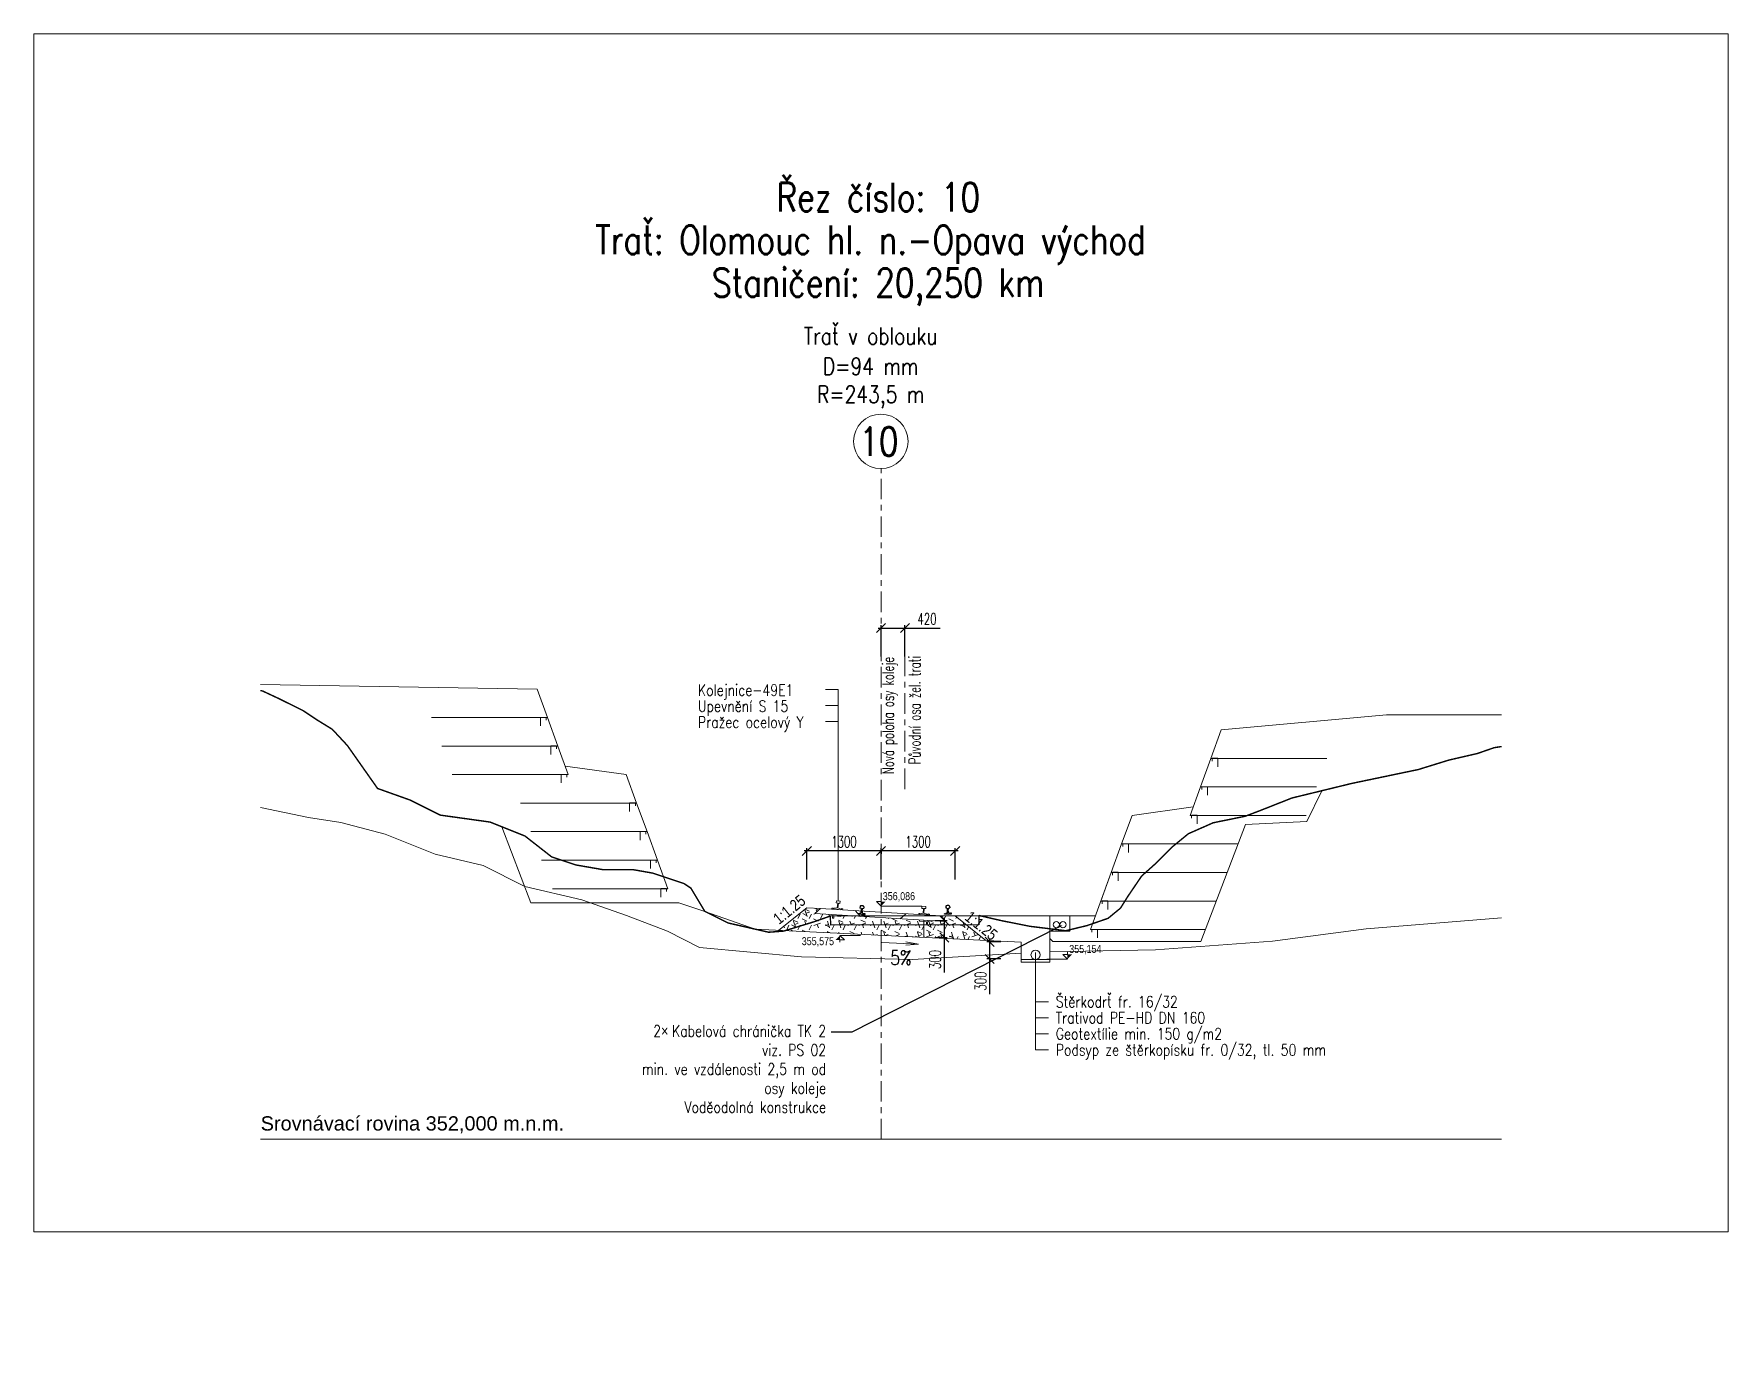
# Model space of a CAD drawing. Header units: millimetres. Extents: x -533422 to -532014, y -1115269 to -1112931.
# Drawn here: x -533042.33 to -533012.63, y -1112954.52 to -1112931.2 of the extents above; entities that cross this region are included whole.
import ezdxf
from ezdxf import colors
from ezdxf.entities.mleader import LeaderData, LeaderLine
from ezdxf.enums import TextEntityAlignment as Align
from ezdxf.math import Vec2, Vec3

# ---------------------------------------------------------------- set-up
doc = ezdxf.new("R2010")
doc.units = ezdxf.units.MM
doc.header["$PDMODE"] = 3
doc.header["$PDSIZE"] = 0.5
doc.linetypes.add('ACAD_ISO10W100', pattern=[18, 12, -3, 0, -3])
for name, color, linetype in [('002 Linie  svahu', 8, 'Continuous'), ('_původní pražec-řezy', 7, 'Continuous'), ('_vodítka-řezy', 4, 'Continuous')]:
    doc.layers.add(name, color=color, linetype=linetype)
for name, color, linetype, lineweight in [('_popisy-řezy', 1, 'Continuous', 18), ('_příčné řezy-řezy', 1, 'Continuous', 20), ('_svršek-řezy', 1, 'Continuous', 18), ('_šrafy-řezy', 1, 'Continuous', 15), ('původní terén', 7, 'Continuous', 15), ('stránka A4', 3, 'Continuous', 0)]:
    doc.layers.add(name, color=color, linetype=linetype, lineweight=lineweight)
doc.styles.add('ARI 1_50(01)', font='arial.ttf', dxfattribs={"height": 0.2})
doc.styles.add('promile', font='romans71n.shx', dxfattribs={"width": 0.8})
doc.styles.get("Standard").update_dxf_attribs({"font": 'arial.ttf'})
doc.styles.add('Standard 1_100', font='romans.shx', dxfattribs={"width": 0.65, "height": 0.2})
doc.styles.add('‰', font='romans71n.shx', dxfattribs={"width": 0.8})
doc.dimstyles.new('1_100', dxfattribs={"dimtxt": 0.2, "dimasz": 0.16, "dimexe": 0.05, "dimexo": 0.2, "dimgap": 0.06, "dimtad": 1, "dimdec": 0, "dimlfac": 1000, "dimrnd": 5, "dimzin": 0, "dimtxsty": 'Standard 1_100', "dimblk": 'OBLIQUE', "dimcen": 2.5, "dimdle": 0.05, "dimclrd": 256, "dimclre": 256, "dimclrt": 1, "dimadec": 0, "dimazin": 0, "dimtfac": 1, "dimtdec": 0, "dimtmove": 0, "dimatfit": 3, "dimfxl": 0.5, "dimfxlon": 1, "dimtfillclr": 256, "dimarcsym": 0})

# ---------------------------------------------------------------- blocks, each defined once
blk = doc.blocks.new('RC_VYZNA')
for p, q in [((-2, 2), (0, 2)), ((0, 0), (-2, 2)), ((0, 2), (0, 3))]:
    blk.add_line(p, q)
blk.add_solid([(0, 0), (0, 0), (0, 2), (2, 2)])
blk = doc.blocks.new('Původní svršek')
at = {"layer": '_vodítka-řezy', "color": 12, "linetype": 'ACAD_ISO10W100', "lineweight": 0, "ltscale": 0.03, "extrusion": (0, 1, 6.12303e-17)}
blk.add_line((-675139.828, -974938.843), (-675139.828, -974936.508), dxfattribs=at)
at = {"layer": '_vodítka-řezy', "style": 'Standard 1_100', "width": 0.65}
blk.add_text('Původní osa žel. trati', height=0.2, rotation=90, dxfattribs=at).set_placement((-675139.558, -974936.508), align=Align.RIGHT)
blk = doc.blocks.new('A$C249728DF')
at = {"color": 7}
for p, q in [((0.715, 0.105), (0.717, 0.08)), ((0.74, 0.075), (0.719, 0.079)), ((0.752, 0.026), (0.749, 0.056)), ((0.766, 0.028), (0.762, 0.058)), ((0.766, 0.078), (0.785, 0.087)), ((0.782, 0.114), (0.786, 0.09)), ((-0.807, -0.149), (-0.807, -0.143)), ((-0.805, -0.14), (-0.792, -0.138)), ((-0.744, -0.149), (-0.805, -0.151)), ((-0.759, -0.127), (-0.784, -0.136)), ((-0.782, -0.015), (-0.783, -0.039)), ((-0.761, -0.048), (-0.781, -0.041)), ((-0.753, -0.097), (-0.754, -0.067)), ((-0.744, -0.149), (-0.683, -0.147)), ((-0.739, -0.097), (-0.74, -0.067)), ((-0.735, -0.047), (-0.714, -0.039)), ((-0.731, -0.126), (-0.705, -0.133)), ((-0.715, -0.013), (-0.713, -0.037)), ((-0.685, -0.136), (-0.698, -0.135)), ((-0.682, -0.145), (-0.682, -0.139)), ((0.704, -0.031), (0.703, -0.025)), ((0.705, -0.022), (0.718, -0.018)), ((0.766, -0.025), (0.706, -0.033)), ((0.749, -0.004), (0.725, -0.016)), ((0.766, -0.025), (0.827, -0.017)), ((0.777, 0), (0.804, -0.005)), ((0.824, -0.006), (0.811, -0.006)), ((0.828, -0.015), (0.827, -0.009))]:
    blk.add_line(p, q, dxfattribs=at)
blk.add_lwpolyline([(-1.269, -0.381), (-1.283, -0.219), (1.309, -0.006), (1.322, -0.168), (-1.269, -0.381)], dxfattribs=at)
for centre, radius, start, end in [((-0.74, -0.3), 0.3, 90.0237, 91.8383), ((-0.74, -0.08), 0.08, 80.204, 90.0475), ((0.728, 0.106), 0.013, 109.1975, 184.2723), ((0.719, 0.081), 0.002, 184.2723, 259.1282), ((0.75, 0.043), 0.08, 99.3539, 109.1975), ((0.786, -0.174), 0.3, 97.5631, 99.3778), ((0.739, 0.068), 0.007, 17.9715, 79.1282), ((0.669, 0.045), 0.08, 7.5631, 17.9715), ((0.786, -0.174), 0.3, 95.7485, 97.5631), ((0.746, 0.002), 0.007, 295.9902, 356.0557), ((0.634, 0.01), 0.12, 356.0557, 7.5631), ((0.764, 0.045), 0.08, 85.9288, 95.7724), ((0.769, 0.072), 0.007, 115.9981, 177.1547), ((0.842, 0.068), 0.08, 177.1547, 187.5631), ((0.885, 0.044), 0.12, 187.5631, 199.0706), ((0.769, 0.111), 0.013, 10.854, 85.9288), ((0.779, 0.007), 0.007, 199.0706, 259.136), ((0.784, 0.089), 0.002, 295.9981, 10.854), ((-0.804, -0.143), 0.003, 99.583, 181.8383), ((-0.805, -0.149), 0.0015, 181.8383, 271.8383), ((-0.798, -0.098), 0.04, 279.583, 290.2654), ((-0.781, -0.039), 0.002, 178.5474, 253.4034), ((-0.769, -0.015), 0.013, 103.4727, 178.5474), ((-0.754, -0.08), 0.08, 93.6291, 103.4727), ((-0.763, -0.054), 0.007, 12.2467, 73.4034), ((-0.74, -0.3), 0.3, 91.8383, 93.653), ((-0.762, -0.12), 0.007, 290.2654, 350.3308), ((-0.834, -0.07), 0.08, 1.8383, 12.2467), ((-0.873, -0.101), 0.12, 350.3308, 1.8383), ((-0.66, -0.064), 0.08, 171.4299, 181.8383), ((-0.732, -0.053), 0.007, 110.2733, 171.4299), ((-0.619, -0.093), 0.12, 181.8383, 193.3458), ((-0.729, -0.119), 0.007, 193.3458, 253.4112), ((-0.728, -0.014), 0.013, 5.1292, 80.204), ((-0.715, -0.037), 0.002, 290.2733, 5.1292), ((-0.694, -0.095), 0.04, 253.4112, 264.0936), ((-0.685, -0.139), 0.003, 1.8383, 84.0936), ((-0.683, -0.145), 0.0015, 271.8383, 1.8383), ((0.706, -0.025), 0.003, 105.3078, 187.5631), ((0.706, -0.031), 0.0015, 187.5631, 277.5631), ((0.708, 0.02), 0.04, 285.3078, 295.9902), ((0.811, 0.034), 0.04, 259.136, 269.8184), ((0.824, -0.009), 0.003, 7.5631, 89.8184), ((0.827, -0.015), 0.0015, 277.5631, 7.5631)]:
    blk.add_arc(centre, radius, start, end, dxfattribs=at)
blk = doc.blocks.new('_Oblique')
at = {"color": 0, "linetype": 'ByBlock', "lineweight": -2}
blk.add_line((0.5, 0.5), (-0.5, -0.5), dxfattribs=at)
blk = doc.blocks.new('*D111')
at = {"layer": '_příčné řezy-řezy', "linetype": 'Continuous', "lineweight": -2}
for p, q in [((-533027.429, -1112945.522), (-533028.829, -1112945.522)), ((-533028.779, -1112946.022), (-533028.779, -1112945.472)), ((-533027.479, -1112945.522), (-533027.479, -1112945.572))]:
    blk.add_line(p, q, dxfattribs=at)
at = {"layer": 'Defpoints', "color": 0}
for p in [(-533028.779, -1112945.522), (-533027.479, -1112945.487), (-533028.779, -1112946.641)]:
    blk.add_point(p, dxfattribs=at)
at = {"layer": '_příčné řezy-řezy', "lineweight": -2, "xscale": 0.16, "yscale": 0.16, "zscale": 0.16, "rotation": 180}
blk.add_blockref('_Oblique', (-533028.779, -1112945.522), dxfattribs=at)
at = {"layer": '_příčné řezy-řezy', "lineweight": -2, "xscale": 0.16, "yscale": 0.16, "zscale": 0.16}
blk.add_blockref('_Oblique', (-533027.479, -1112945.522), dxfattribs=at)
at = {"layer": '_příčné řezy-řezy', "color": 1, "lineweight": 9, "insert": (-533028.129, -1112945.362), "char_height": 0.2, "attachment_point": 5, "style": 'Standard 1_100'}
blk.add_mtext('1300', dxfattribs=at)
blk = doc.blocks.new('*D112')
at = {"layer": '_příčné řezy-řezy', "linetype": 'Continuous', "lineweight": -2}
for p, q in [((-533026.129, -1112945.522), (-533027.529, -1112945.522)), ((-533027.479, -1112946.022), (-533027.479, -1112945.472)), ((-533026.179, -1112946.022), (-533026.179, -1112945.472))]:
    blk.add_line(p, q, dxfattribs=at)
at = {"layer": 'Defpoints', "color": 0}
for p in [(-533027.479, -1112945.522), (-533027.479, -1112946.641), (-533026.179, -1112946.641)]:
    blk.add_point(p, dxfattribs=at)
at = {"layer": '_příčné řezy-řezy', "lineweight": -2, "xscale": 0.16, "yscale": 0.16, "zscale": 0.16, "rotation": 180}
blk.add_blockref('_Oblique', (-533027.479, -1112945.522), dxfattribs=at)
at = {"layer": '_příčné řezy-řezy', "lineweight": -2, "xscale": 0.16, "yscale": 0.16, "zscale": 0.16}
blk.add_blockref('_Oblique', (-533026.179, -1112945.522), dxfattribs=at)
at = {"layer": '_příčné řezy-řezy', "color": 1, "lineweight": 9, "insert": (-533026.829, -1112945.362), "char_height": 0.2, "attachment_point": 5, "style": 'Standard 1_100'}
blk.add_mtext('1300', dxfattribs=at)
blk = doc.blocks.new('*D121')
at = {"layer": '_příčné řezy-řezy', "linetype": 'Continuous', "lineweight": -2}
for p, q in [((-533027.479, -1112942.114), (-533027.479, -1112941.564)), ((-533027.059, -1112942.114), (-533027.059, -1112941.564)), ((-533027.529, -1112941.614), (-533027.059, -1112941.614)), ((-533027.059, -1112941.614), (-533026.445, -1112941.614))]:
    blk.add_line(p, q, dxfattribs=at)
at = {"layer": 'Defpoints', "color": 0}
for p in [(-533027.059, -1112941.614), (-533027.479, -1112942.401), (-533027.059, -1112942.404)]:
    blk.add_point(p, dxfattribs=at)
at = {"layer": '_příčné řezy-řezy', "lineweight": -2, "xscale": 0.16, "yscale": 0.16, "zscale": 0.16, "rotation": 180}
blk.add_blockref('_Oblique', (-533027.479, -1112941.614), dxfattribs=at)
at = {"layer": '_příčné řezy-řezy', "lineweight": -2, "xscale": 0.16, "yscale": 0.16, "zscale": 0.16}
blk.add_blockref('_Oblique', (-533027.059, -1112941.614), dxfattribs=at)
at = {"layer": '_příčné řezy-řezy', "color": 1, "lineweight": 9, "insert": (-533026.672, -1112941.454), "char_height": 0.2, "attachment_point": 5, "style": 'Standard 1_100'}
blk.add_mtext('420', dxfattribs=at)
blk = doc.blocks.new('*D126')
at = {"layer": '_příčné řezy-řezy', "linetype": 'Continuous', "lineweight": -2}
for p, q in [((-533026.528, -1112946.739), (-533026.321, -1112946.739)), ((-533026.371, -1112946.689), (-533026.371, -1112947.039)), ((-533026.528, -1112947.039), (-533026.321, -1112947.039)), ((-533026.371, -1112947.039), (-533026.371, -1112947.653))]:
    blk.add_line(p, q, dxfattribs=at)
at = {"layer": 'Defpoints', "color": 0}
for p in [(-533026.728, -1112946.739), (-533026.728, -1112947.039), (-533026.371, -1112947.039)]:
    blk.add_point(p, dxfattribs=at)
at = {"layer": '_příčné řezy-řezy', "lineweight": -2, "xscale": 0.16, "yscale": 0.16, "zscale": 0.16}
for p, rotation in [((-533026.371, -1112946.739), 90), ((-533026.371, -1112947.039), 270)]:
    blk.add_blockref('_Oblique', p, dxfattribs=dict(at, rotation=rotation))
at = {"layer": '_příčné řezy-řezy', "color": 1, "lineweight": 9, "insert": (-533026.531, -1112947.426), "char_height": 0.2, "attachment_point": 5, "rotation": 90, "style": 'Standard 1_100'}
blk.add_mtext('300', dxfattribs=at)
blk = doc.blocks.new('*D127')
at = {"layer": '_příčné řezy-řezy', "linetype": 'Continuous', "lineweight": -2}
for p, q in [((-533025.379, -1112947.116), (-533025.625, -1112947.116)), ((-533025.575, -1112947.066), (-533025.575, -1112947.416)), ((-533025.379, -1112947.416), (-533025.625, -1112947.416)), ((-533025.575, -1112947.416), (-533025.575, -1112948.031))]:
    blk.add_line(p, q, dxfattribs=at)
at = {"layer": 'Defpoints', "color": 0}
for p in [(-533025.179, -1112947.116), (-533025.575, -1112947.416), (-533025.179, -1112947.416)]:
    blk.add_point(p, dxfattribs=at)
at = {"layer": '_příčné řezy-řezy', "lineweight": -2, "xscale": 0.16, "yscale": 0.16, "zscale": 0.16}
for p, rotation in [((-533025.575, -1112947.116), 90), ((-533025.575, -1112947.416), 270)]:
    blk.add_blockref('_Oblique', p, dxfattribs=dict(at, rotation=rotation))
at = {"layer": '_příčné řezy-řezy', "color": 1, "lineweight": 9, "insert": (-533025.735, -1112947.804), "char_height": 0.2, "attachment_point": 5, "rotation": 90, "style": 'Standard 1_100'}
blk.add_mtext('300', dxfattribs=at)

msp = doc.modelspace()

# ---------------------------------------------------------------- hatches: boundary and pattern name
at = {"layer": '_šrafy-řezy', "linetype": 'Continuous'}
h = msp.add_hatch(dxfattribs=at)
h.set_pattern_fill('UNIHER', color=1, scale=0.05, style=0)
h.set_pattern_definition([(18.435, (141812.83852, -138008.09968), (0.197642177225, 0.197642530296), [0.0625, -0.5, 0.125, -0.5625]), (18.435, (141812.97687, -138008.11944), (0.197642177225, 0.197642530296), [0.125, -0.5, 0.0625, -0.5625]), (108.435, (141812.8583, -138008.15897), (0.197642177225, 0.197642530296), [0.125, -0.5, 0.125, -0.5]), (108.435, (141812.8583, -138007.96133), (0.197642177225, 0.197642530296), [0.125, -0.5, 0.125, -0.5]), (108.435, (141813.03617, -138008.09968), (0.197642177225, 0.197642530296), [0.0625, -0.5625]), (108.435, (141812.66065, -138007.96133), (0.197642177225, 0.197642530296), [0.0625, -0.5625]), (333.435, (141812.89782, -138008.07991), (0.197642294287, 0.19764242375), [0.0883885, -0.79549515, 0.0883885, -0.79549515]), (333.435, (141812.50253, -138007.88227), (0.197642294287, 0.19764242375), [0.08838835, -1.6793786]), (333.435, (141813.09546, -138008.07991), (0.197642294287, 0.19764242375), [0.0883885, -0.35385534, 0.0883885, -1.23743685]), (333.435, (141812.70017, -138007.88227), (0.197642294287, 0.19764242375), [0.08838835, -1.6793786]), (333.435, (141813.2931, -138008.07991), (0.197642294287, 0.19764242375), [0.0883885, -0.79549515, 0.0883885, -0.79549515]), (333.435, (141813.68839, -138008.27756), (0.197642294287, 0.19764242375), [0.08838835, -1.6793786]), (63.435, (141812.81876, -138008.04038), (-0.197643635928, -0.197641752932), [0.08839, -0.35355, 0.08839, -0.7955, 0.08839, -0.35355])])
h.paths.add_polyline_path([(-533026.7284, -1112946.7595), (-533026.8059, -1112946.7548), (-533026.8046, -1112946.7336), (-533028.1796, -1112946.649), (-533028.1809, -1112946.6702), (-533028.3048, -1112946.6625), (-533028.3072, -1112946.7016), (-533028.3284, -1112946.7003), (-533028.3247, -1112946.64), (-533028.6399, -1112946.6207), (-533028.5393, -1112946.5317), (-533028.7798, -1112946.5194), (-533029.2732, -1112946.9141), (-533026.7284, -1112947.0392)])
h.paths.add_polyline_path([(-533026.181, -1112946.6612), (-533026.4333, -1112946.6612), (-533026.3443, -1112946.7619), (-533026.6595, -1112946.7425), (-533026.6632, -1112946.8027), (-533026.6844, -1112946.8014), (-533026.682, -1112946.7624), (-533026.7284, -1112946.7595), (-533026.7284, -1112947.0392), (-533025.6418, -1112947.0926)])

# ---------------------------------------------------------------- linework, layer by layer
at = {"layer": '002 Linie  svahu', "color": 1, "linetype": 'Continuous', "lineweight": 18, "ltscale": 0.25}
msp.add_line((-533024.2024, -1112947.2849), (-533024.5201, -1112947.2918), dxfattribs=at)
at = {"layer": '002 Linie  svahu', "color": 1, "linetype": 'Continuous', "lineweight": 18, "ltscale": 0.25, "flags": 128}
for points in [[(-533038.3589, -1112942.6044), (-533033.508, -1112942.6843)], [(-533033.508, -1112942.6843), (-533033.326, -1112943.1843), (-533033.826, -1112943.1843)], [(-533033.326, -1112943.1843), (-533035.3605, -1112943.1843)], [(-533033.326, -1112943.1843), (-533033.144, -1112943.6843), (-533033.644, -1112943.6843)], [(-533033.4487, -1112943.3311), (-533033.4487, -1112943.1811), (-533033.3487, -1112943.1811), (-533033.3487, -1112943.2311)], [(-533021.5154, -1112943.4), (-533018.6199, -1112943.1349), (-533016.6, -1112943.1356)], [(-533021.5154, -1112943.4), (-533021.6974, -1112943.9), (-533021.1974, -1112943.9)], [(-533033.144, -1112943.6843), (-533035.1785, -1112943.6843)], [(-533033.144, -1112943.6843), (-533032.962, -1112944.1843), (-533033.462, -1112944.1843)], [(-533033.2668, -1112943.8311), (-533033.2668, -1112943.6811), (-533033.1668, -1112943.6811), (-533033.1668, -1112943.7311)], [(-533021.6974, -1112943.9), (-533021.8794, -1112944.4), (-533021.3794, -1112944.4)], [(-533021.6974, -1112943.9), (-533019.6629, -1112943.9)], [(-533021.5746, -1112944.0468), (-533021.5746, -1112943.8968), (-533021.6746, -1112943.8968), (-533021.6746, -1112943.9468)], [(-533032.962, -1112944.1843), (-533034.9965, -1112944.1843)], [(-533033.0848, -1112944.3311), (-533033.0848, -1112944.1811), (-533032.9848, -1112944.1811), (-533032.9848, -1112944.2311)], [(-533031.9448, -1112944.1843), (-533033.0166, -1112944.0344)], [(-533031.9448, -1112944.1843), (-533031.7628, -1112944.6843), (-533032.2628, -1112944.6843)], [(-533024.5201, -1112947.0564), (-533024.4652, -1112947.1078), (-533021.8743, -1112947.1078), (-533021.0898, -1112945.0588), (-533020.0172, -1112945.0082), (-533019.7494, -1112944.466)], [(-533021.8794, -1112944.4), (-533022.0614, -1112944.9), (-533021.5614, -1112944.9)], [(-533021.8794, -1112944.4), (-533019.8449, -1112944.4)], [(-533021.7566, -1112944.5468), (-533021.7566, -1112944.3968), (-533021.8566, -1112944.3968), (-533021.8566, -1112944.4468)], [(-533038.3589, -1112944.7598), (-533037.5133, -1112944.9373), (-533036.9464, -1112945.0222), (-533036.1715, -1112945.23), (-533035.2928, -1112945.5793), (-533034.4518, -1112945.7776), (-533033.7243, -1112946.1458), (-533032.7227, -1112946.3819), (-533031.9384, -1112946.6557), (-533031.2203, -1112946.9295), (-533030.6628, -1112947.2128), (-533028.8747, -1112947.378), (-533026.929, -1112947.4235), (-533025.0201, -1112947.3147)], [(-533031.7628, -1112944.6843), (-533033.7973, -1112944.6843)], [(-533031.7628, -1112944.6843), (-533031.5808, -1112945.1843), (-533032.0808, -1112945.1843)], [(-533031.8855, -1112944.8311), (-533031.8855, -1112944.6811), (-533031.7855, -1112944.6811), (-533031.7855, -1112944.7311)], [(-533023.0786, -1112944.9), (-533022.0068, -1112944.7501)], [(-533030.5677, -1112946.5816), (-533031.0258, -1112946.4311), (-533033.6166, -1112946.4311), (-533034.1271, -1112945.0979)], [(-533023.0786, -1112944.9), (-533023.2606, -1112945.4), (-533022.7606, -1112945.4)], [(-533022.0614, -1112944.9), (-533020.0269, -1112944.9)], [(-533021.9386, -1112945.0468), (-533021.9386, -1112944.8968), (-533022.0386, -1112944.8968), (-533022.0386, -1112944.9468)], [(-533031.5808, -1112945.1843), (-533033.6153, -1112945.1843)], [(-533031.5808, -1112945.1843), (-533031.3988, -1112945.6843), (-533031.8988, -1112945.6843)], [(-533031.7035, -1112945.3311), (-533031.7035, -1112945.1811), (-533031.6035, -1112945.1811), (-533031.6035, -1112945.2311)], [(-533023.2606, -1112945.4), (-533023.4426, -1112945.9), (-533022.9426, -1112945.9)], [(-533023.2606, -1112945.4), (-533021.2261, -1112945.4)], [(-533023.1379, -1112945.5468), (-533023.1379, -1112945.3968), (-533023.2379, -1112945.3968), (-533023.2379, -1112945.4468)], [(-533031.3988, -1112945.6843), (-533033.4333, -1112945.6843)], [(-533031.3988, -1112945.6843), (-533031.2168, -1112946.1843), (-533031.7168, -1112946.1843)], [(-533031.5216, -1112945.8311), (-533031.5216, -1112945.6811), (-533031.4216, -1112945.6811), (-533031.4216, -1112945.7311)], [(-533023.4426, -1112945.9), (-533023.8066, -1112946.9), (-533023.3066, -1112946.9)], [(-533023.4426, -1112945.9), (-533023.6246, -1112946.4), (-533023.1246, -1112946.4)], [(-533023.4426, -1112945.9), (-533021.4081, -1112945.9)], [(-533023.3198, -1112946.0468), (-533023.3198, -1112945.8968), (-533023.4198, -1112945.8968), (-533023.4198, -1112945.9468)], [(-533031.2168, -1112946.1843), (-533033.2403, -1112946.1843)], [(-533031.3396, -1112946.3311), (-533031.3396, -1112946.1811), (-533031.2396, -1112946.1811), (-533031.2396, -1112946.2311)], [(-533023.6246, -1112946.4), (-533021.6011, -1112946.4)], [(-533023.5018, -1112946.5468), (-533023.5018, -1112946.3968), (-533023.6018, -1112946.3968), (-533023.6018, -1112946.4468)], [(-533024.2024, -1112947.2849), (-533022.6697, -1112947.2549), (-533020.6176, -1112947.103), (-533018.976, -1112946.8903), (-533016.6047, -1112946.6929), (-533016.6, -1112946.6923)], [(-533023.8066, -1112946.9), (-533021.7941, -1112946.9)], [(-533023.6838, -1112947.0468), (-533023.6838, -1112946.8968), (-533023.7838, -1112946.8968), (-533023.7838, -1112946.9468)]]:
    msp.add_lwpolyline(points, dxfattribs=at)
at = {"layer": '_popisy-řezy', "linetype": 'Continuous'}
for p, q in [((-533028.4525, -1112942.6928), (-533028.2275, -1112942.6928)), ((-533028.2275, -1112946.3986), (-533028.2275, -1112942.6928)), ((-533028.4525, -1112942.974), (-533028.2275, -1112942.974)), ((-533028.4525, -1112943.2553), (-533028.2275, -1112943.2553)), ((-533024.7701, -1112949.0093), (-533024.7701, -1112947.3007)), ((-533024.7701, -1112948.1656), (-533024.5451, -1112948.1656)), ((-533024.7701, -1112948.4468), (-533024.5451, -1112948.4468)), ((-533024.7701, -1112948.7281), (-533024.5451, -1112948.7281)), ((-533024.7701, -1112949.0093), (-533024.5451, -1112949.0093))]:
    msp.add_line(p, q, dxfattribs=at)
at = {"layer": '_popisy-řezy', "linetype": 'Continuous', "lineweight": 13}
for p, q in [((-533027.467, -1112947.1247), (-533026.8194, -1112947.1592)), ((-533026.8194, -1112947.1592), (-533027.0462, -1112947.1769)), ((-533026.8194, -1112947.1592), (-533027.043, -1112947.1175))]:
    msp.add_line(p, q, dxfattribs=at)
at = {"layer": '_popisy-řezy', "color": 1, "lineweight": 13}
msp.add_circle((-533027.4821, -1112938.342), 0.4767, dxfattribs=at)
at = {"layer": '_svršek-řezy', "linetype": 'Continuous'}
for p, q in [((-533029.6836, -1112946.8939), (-533030.5677, -1112946.5816)), ((-533028.7798, -1112946.5194), (-533029.2732, -1112946.9141)), ((-533028.5393, -1112946.5317), (-533028.7798, -1112946.5194)), ((-533029.6836, -1112946.8939), (-533025.0201, -1112947.1232)), ((-533026.7284, -1112946.7381), (-533026.7284, -1112947.0392)), ((-533026.4333, -1112946.6612), (-533026.181, -1112946.6612)), ((-533026.181, -1112946.6612), (-533025.6418, -1112947.0926)), ((-533026.181, -1112946.6612), (-533023.7197, -1112946.6612)), ((-533024.1701, -1112946.9284), (-533024.1701, -1112946.6612)), ((-533024.5201, -1112946.9284), (-533024.1701, -1112946.9284)), ((-533025.0201, -1112947.4232), (-533024.5201, -1112947.4232)), ((-533025.0201, -1112947.4732), (-533024.5201, -1112947.4732))]:
    msp.add_line(p, q, dxfattribs=at)
at = {"layer": '_svršek-řezy', "lineweight": 13}
for p, q in [((-533028.5393, -1112946.5317), (-533028.6399, -1112946.6207)), ((-533026.4333, -1112946.6612), (-533028.5393, -1112946.5317)), ((-533028.3401, -1112946.5439), (-533028.3388, -1112946.5227)), ((-533028.3176, -1112946.524), (-533028.3388, -1112946.5227)), ((-533028.3176, -1112946.524), (-533028.3189, -1112946.5452)), ((-533028.1725, -1112946.533), (-533028.1738, -1112946.5542)), ((-533028.1725, -1112946.533), (-533028.1513, -1112946.5343)), ((-533028.1526, -1112946.5555), (-533028.1513, -1112946.5343)), ((-533027.9304, -1112946.5691), (-533027.8414, -1112946.6698)), ((-533028.6399, -1112946.6207), (-533026.3443, -1112946.7619)), ((-533028.3284, -1112946.7003), (-533028.3247, -1112946.64)), ((-533028.3072, -1112946.7016), (-533028.3284, -1112946.7003)), ((-533028.3048, -1112946.6625), (-533028.3072, -1112946.7016)), ((-533028.1809, -1112946.6702), (-533028.3048, -1112946.6625)), ((-533028.1796, -1112946.649), (-533028.1809, -1112946.6702)), ((-533027.0421, -1112946.6238), (-533027.1428, -1112946.7128)), ((-533026.8199, -1112946.6374), (-533026.8186, -1112946.6163)), ((-533026.7974, -1112946.6176), (-533026.8186, -1112946.6163)), ((-533026.8046, -1112946.7336), (-533026.8059, -1112946.7548)), ((-533026.8059, -1112946.7548), (-533026.682, -1112946.7624)), ((-533026.7974, -1112946.6176), (-533026.7987, -1112946.6387)), ((-533026.682, -1112946.7624), (-533026.6844, -1112946.8014)), ((-533026.6844, -1112946.8014), (-533026.6632, -1112946.8027)), ((-533026.6632, -1112946.8027), (-533026.6595, -1112946.7425)), ((-533026.6524, -1112946.6265), (-533026.6537, -1112946.6477)), ((-533026.6524, -1112946.6265), (-533026.6312, -1112946.6278)), ((-533026.6325, -1112946.649), (-533026.6312, -1112946.6278)), ((-533026.4333, -1112946.6612), (-533026.3443, -1112946.7619)), ((-533024.5201, -1112947.4732), (-533024.5201, -1112946.6612)), ((-533025.0201, -1112947.4732), (-533025.0201, -1112947.1232))]:
    msp.add_line(p, q, dxfattribs=at)
at = {"layer": '_svršek-řezy', "linetype": 'Continuous', "lineweight": 13}
for p, q in [((-533028.3062, -1112946.5397), (-533028.3041, -1112946.5266)), ((-533028.3062, -1112946.5397), (-533028.3041, -1112946.5266)), ((-533028.182, -1112946.5537), (-533028.3062, -1112946.5397)), ((-533028.182, -1112946.5537), (-533028.3062, -1112946.5397)), ((-533028.3041, -1112946.5266), (-533028.248, -1112946.5191)), ((-533028.3041, -1112946.5266), (-533028.248, -1112946.5191)), ((-533028.2653, -1112946.4347), (-533028.2608, -1112946.3949)), ((-533028.2653, -1112946.4347), (-533028.2608, -1112946.3949)), ((-533028.2389, -1112946.4376), (-533028.2653, -1112946.4347)), ((-533028.2389, -1112946.4376), (-533028.2653, -1112946.4347)), ((-533028.2608, -1112946.3949), (-533028.1942, -1112946.4023)), ((-533028.2608, -1112946.3949), (-533028.1942, -1112946.4023)), ((-533028.248, -1112946.5191), (-533028.2389, -1112946.4376)), ((-533028.225, -1112946.4392), (-533028.2341, -1112946.5206)), ((-533028.225, -1112946.4392), (-533028.2341, -1112946.5206)), ((-533028.2341, -1112946.5206), (-533028.1798, -1112946.5408)), ((-533028.2341, -1112946.5206), (-533028.1798, -1112946.5408)), ((-533028.1987, -1112946.4421), (-533028.225, -1112946.4392)), ((-533028.1987, -1112946.4421), (-533028.225, -1112946.4392)), ((-533028.1942, -1112946.4023), (-533028.1987, -1112946.4421)), ((-533028.1942, -1112946.4023), (-533028.1987, -1112946.4421)), ((-533028.1798, -1112946.5408), (-533028.182, -1112946.5537)), ((-533028.1798, -1112946.5408), (-533028.182, -1112946.5537)), ((-533026.7399, -1112946.6139), (-533026.7962, -1112946.6258)), ((-533026.7399, -1112946.6139), (-533026.7962, -1112946.6258)), ((-533026.7619, -1112946.4911), (-533026.7634, -1112946.531)), ((-533026.7619, -1112946.4911), (-533026.7634, -1112946.531)), ((-533026.7634, -1112946.531), (-533026.7369, -1112946.532)), ((-533026.7634, -1112946.531), (-533026.7369, -1112946.532)), ((-533026.695, -1112946.4935), (-533026.7619, -1112946.4911)), ((-533026.7369, -1112946.532), (-533026.7399, -1112946.6139)), ((-533026.7369, -1112946.532), (-533026.7399, -1112946.6139)), ((-533026.7259, -1112946.6144), (-533026.7229, -1112946.5325)), ((-533026.7259, -1112946.6144), (-533026.7229, -1112946.5325)), ((-533026.6713, -1112946.6302), (-533026.7259, -1112946.6144)), ((-533026.6713, -1112946.6302), (-533026.7259, -1112946.6144)), ((-533026.7229, -1112946.5325), (-533026.6964, -1112946.5335)), ((-533026.7229, -1112946.5325), (-533026.6964, -1112946.5335)), ((-533026.6964, -1112946.5335), (-533026.695, -1112946.4935)), ((-533026.6964, -1112946.5335), (-533026.695, -1112946.4935)), ((-533026.7962, -1112946.6258), (-533026.7963, -1112946.6389)), ((-533026.7962, -1112946.6258), (-533026.7963, -1112946.6389)), ((-533026.7963, -1112946.6389), (-533026.6714, -1112946.6435)), ((-533026.7963, -1112946.6389), (-533026.6714, -1112946.6435)), ((-533026.6714, -1112946.6435), (-533026.6713, -1112946.6302)), ((-533026.6714, -1112946.6435), (-533026.6713, -1112946.6302))]:
    msp.add_line(p, q, dxfattribs=at)
at = {"layer": '_svršek-řezy'}
for p, q in [((-533026.7619, -1112946.4911), (-533027.4794, -1112946.4911)), ((-533028.1984, -1112947.0023), (-533027.8389, -1112947.0023)), ((-533024.5705, -1112947.4168), (-533024.2111, -1112947.4168))]:
    msp.add_line(p, q, dxfattribs=at)
at = {"layer": '_svršek-řezy', "color": 3, "linetype": 'Continuous'}
msp.add_circle((-533024.4051, -1112946.8162), 0.055, dxfattribs=at)
at = {"layer": '_svršek-řezy', "color": 6, "linetype": 'Continuous'}
msp.add_circle((-533024.2901, -1112946.8162), 0.055, dxfattribs=at)
at = {"layer": '_svršek-řezy', "lineweight": 13}
msp.add_circle((-533024.7701, -1112947.3432), 0.08, dxfattribs=at)
at = {"layer": '_vodítka-řezy', "color": 1, "linetype": 'ACAD_ISO10W100', "lineweight": 15, "ltscale": 0.03, "extrusion": (0, 1, 6.12303e-17)}
msp.add_line((-533027.4794, -1112950.5768), (-533027.4794, -1112938.8187), dxfattribs=at)
at = {"layer": '_vodítka-řezy', "color": 1, "lineweight": 15}
msp.add_lwpolyline([(-533038.3589, -1112950.5768), (-533016.6, -1112950.5768)], dxfattribs=at)
at = {"layer": 'původní terén', "color": 250, "lineweight": 15, "const_width": 0.025}
for points in [[(-533028.3621, -1112946.6615), (-533028.6553, -1112946.7646), (-533029.1843, -1112946.9272), (-533029.4487, -1112946.9475), (-533030.1608, -1112946.7849), (-533030.5677, -1112946.5816), (-533030.8118, -1112946.175), (-533030.9339, -1112946.0937), (-533031.4832, -1112945.9107), (-533031.8291, -1112945.8497), (-533032.358, -1112945.8497), (-533032.8259, -1112945.7684), (-533033.2532, -1112945.6261), (-533033.7211, -1112945.2602), (-533034.3314, -1112945.0162), (-533035.2062, -1112944.8942), (-533035.7352, -1112944.63), (-533036.3048, -1112944.4267), (-533036.8338, -1112943.6745), (-533037.0983, -1112943.3899), (-533037.3627, -1112943.2272), (-533037.6069, -1112943.0646), (-533038.0138, -1112942.8613), (-533038.3189, -1112942.719), (-533038.3589, -1112942.709)], [(-533025.7621, -1112946.654), (-533025.3791, -1112946.7418), (-533024.8673, -1112946.844), (-533024.2404, -1112946.9208), (-533023.8693, -1112946.8313), (-533023.4983, -1112946.7034), (-533023.2808, -1112946.5244), (-533023.1528, -1112946.3198), (-533022.9097, -1112945.9619), (-533022.6666, -1112945.7445), (-533022.3723, -1112945.4505), (-533022.0908, -1112945.2203), (-533021.6558, -1112945.0285), (-533021.0929, -1112944.9135), (-533020.8242, -1112944.8112), (-533020.274, -1112944.5938), (-533019.2248, -1112944.3381), (-533018.0605, -1112944.0952), (-533017.5231, -1112943.929), (-533017.0241, -1112943.8139), (-533016.7299, -1112943.7117), (-533016.6, -1112943.6921)]]:
    msp.add_lwpolyline(points, dxfattribs=at)
at = {"layer": 'stránka A4'}
for p, q in [((-533012.6294, -1112931.1982), (-533042.3294, -1112931.1982)), ((-533042.3294, -1112931.1982), (-533042.3294, -1112952.1982)), ((-533012.6294, -1112952.1982), (-533012.6294, -1112931.1982)), ((-533042.3294, -1112952.1982), (-533012.6294, -1112952.1982))]:
    msp.add_line(p, q, dxfattribs=at)

# ---------------------------------------------------------------- block references
at = {"layer": '_původní pražec-řezy', "rotation": 355.4657335379777}
msp.add_blockref('A$C249728DF', (-533027.0662, -1112946.5445), dxfattribs=at)
at = {"layer": '_svršek-řezy', "xscale": 0.04, "yscale": 0.04, "zscale": 0.04}
for p in [(-533027.4794, -1112946.4911), (-533024.2111, -1112947.4168)]:
    msp.add_blockref('RC_VYZNA', p, dxfattribs=at)
at = {"layer": '_svršek-řezy', "xscale": 0.04, "yscale": 0.04, "zscale": 0.04, "rotation": 180}
msp.add_blockref('RC_VYZNA', (-533028.1984, -1112947.0023), dxfattribs=at)
at = {"layer": '_vodítka-řezy', "color": 1, "lineweight": 15}
msp.add_blockref('Původní svršek', (142112.7682, -138005.5959), dxfattribs=at)

# ---------------------------------------------------------------- texts
at = {"layer": '_popisy-řezy', "linetype": 'Continuous', "lineweight": 13, "style": 'promile', "width": 0.8}
for s, height, p in [('Řez číslo: 10', 0.5, (-533027.5268, -1112934.3104)), ('Trať: Olomouc hl. n.-Opava východ ', 0.5, (-533027.5268, -1112935.0604)), ('Staničení: 20,250 km', 0.5, (-533027.5268, -1112935.8104)), ('Trať v oblouku', 0.3, (-533027.6594, -1112936.6458)), ('D=94 mm', 0.3, (-533027.6594, -1112937.1766)), ('R=243,5 m', 0.3, (-533027.6594, -1112937.6669))]:
    msp.add_text(s, height=height, dxfattribs=at).set_placement(p, align=Align.CENTER)
at = {"layer": '_popisy-řezy', "color": 1, "lineweight": 13, "style": 'promile', "width": 0.8}
msp.add_text('10', height=0.5, dxfattribs=at).set_placement((-533027.5153, -1112938.5935), align=Align.CENTER)
at = {"layer": '_popisy-řezy', "linetype": 'Continuous', "style": '‰', "width": 0.8}
for s, p in [(' Kolejnice-49E1', (-533030.7984, -1112942.7029)), (' Upevnění S 15', (-533030.7984, -1112942.9841)), (' Pražec ocelový Y', (-533030.7984, -1112943.2654)), ('Štěrkodrť fr. 16/32', (-533024.4152, -1112948.1656)), ('Trativod PE-HD DN 160', (-533024.4152, -1112948.4468)), ('Geotextílie min. 150 g/m2', (-533024.4152, -1112948.7281)), ('Podsyp ze štěrkopísku fr. 0/32, tl. 50 mm', (-533024.4152, -1112949.0093))]:
    msp.add_text(s, height=0.2, dxfattribs=at).set_placement(p, align=Align.MIDDLE_LEFT)
at = {"layer": '_popisy-řezy', "linetype": 'Continuous', "lineweight": 13, "width": 0.8}
for rotation, p in [(38.65981, (-533029.0246, -1112946.627)), (321.52171, (-533025.7827, -1112946.9116))]:
    msp.add_text('1:1.25', height=0.2, rotation=rotation, dxfattribs=at).set_placement(p, align=Align.CENTER)
at = {"layer": '_popisy-řezy', "linetype": 'Continuous', "lineweight": 13, "style": 'promile', "width": 0.8}
msp.add_text('5%', height=0.25, dxfattribs=at).set_placement((-533027.3178, -1112947.5175))
at = {"layer": '_popisy-řezy', "color": 1, "lineweight": 15, "style": 'ARI 1_50(01)'}
msp.add_text('Srovnávací rovina 352,000 m.n.m.', height=0.25, rotation=0, dxfattribs=at).set_placement((-533038.3539, -1112950.4238))
at = {"layer": '_svršek-řezy', "width": 0.8}
for s, p in [('356,086', (-533027.4481, -1112946.3848)), ('355,575', (-533028.8682, -1112947.1743)), ('355,154', (-533024.1798, -1112947.3105))]:
    msp.add_text(s, height=0.14, dxfattribs=at).set_placement(p)
at = {"layer": '_vodítka-řezy', "color": 1, "lineweight": 15, "style": 'Standard 1_100', "width": 0.65}
msp.add_text('Nová poloha osy koleje', height=0.2, rotation=90, dxfattribs=at).set_placement((-533027.2552, -1112942.1214), align=Align.RIGHT)

# ---------------------------------------------------------------- dimensions: what is measured, and where the dimension line sits
at = {"layer": '_příčné řezy-řezy', "linetype": 'Continuous', "lineweight": 9}
for base, p1, p2, picture, middle in [((-533027.0594, -1112941.6139), (-533027.4794, -1112942.4006), (-533027.0594, -1112942.404), '*D121', (-533026.6723, -1112941.4539)), ((-533028.7794, -1112945.5221), (-533027.4794, -1112945.4872), (-533028.7794, -1112946.6412), '*D111', (-533028.1294, -1112945.3621)), ((-533027.4794, -1112945.5221), (-533026.1794, -1112946.6412), (-533027.4794, -1112946.6412), '*D112', (-533026.8294, -1112945.3621))]:
    dim = msp.add_linear_dim(base=base, p1=p1, p2=p2, dimstyle='1_100', dxfattribs=at)
    dim.commit()
    dim.dimension.update_dxf_attribs({"geometry": picture, "text_midpoint": middle})
for base, p1, p2, picture, middle in [((-533026.3714, -1112947.0392), (-533026.7284, -1112946.7392), (-533026.7284, -1112947.0392), '*D126', (-533026.5314, -1112947.4264)), ((-533025.5747, -1112947.4165), (-533025.1793, -1112947.1165), (-533025.1793, -1112947.4165), '*D127', (-533025.7347, -1112947.8036))]:
    dim = msp.add_linear_dim(base=base, p1=p1, p2=p2, angle=90, dimstyle='1_100', dxfattribs=at)
    dim.commit()
    dim.dimension.update_dxf_attribs({"geometry": picture, "text_midpoint": middle})

# ---------------------------------------------------------------- leaders
at = {"layer": '_popisy-řezy', "color": 1, "lineweight": 13}
ml = msp.add_multileader_mtext('Standard', dxfattribs=at)
ml.set_content('2{\\fArial|b0|i0|c0|p34;× }Kabelová chránička TK 2\\Pviz. PS 02\\Pmin. ve vzdálenosti 2,5 m od \\Posy koleje\\PVoděodolná konstrukce ', color=1, style='‰')
ml.set_leader_properties()
ml.build(insert=Vec2(0, 0))
ml.multileader.update_dxf_attribs({"dogleg_length": 0.36, "arrow_head_size": 0.1})
ctx = ml.context
ctx.base_point, ctx.char_height, ctx.arrow_head_size, ctx.landing_gap_size, ctx.plane_origin = Vec3(-533032.1964, -1112948.6984), 0.2, 0.1, 0.09, Vec3(-533030.8368, -1112949.2613)
ctx.text_align_type = 2
notes = []
notes.append((ctx, [(0, (1, 1, 0), (-533027.9916, -1112948.6984), (-1, 0), 0.36, [(0, [(-533024.2901, -1112946.8162)], 256, [])])]))
ctx.mtext.insert, ctx.mtext.defined_height, ctx.mtext.alignment, ctx.mtext.flow_direction = Vec3(-533028.4416, -1112948.5784), 0.2, 3, 5
for ctx, leaders in notes:
    for number, flags, end, landing, length, lines in leaders:
        leader = LeaderData()
        leader.index, (leader.has_last_leader_line, leader.has_dogleg_vector, leader.attachment_direction) = number, flags
        leader.last_leader_point, leader.dogleg_vector, leader.dogleg_length = Vec3(end), Vec3(landing), length
        for number, points, colour, breaks in lines:
            line = LeaderLine()
            line.index, line.vertices, line.color, line.breaks = number, Vec3.list(points), colors.encode_raw_color(colour), breaks
            leader.lines.append(line)
        ctx.leaders.append(leader)

doc.saveas('drawing.dxf')
